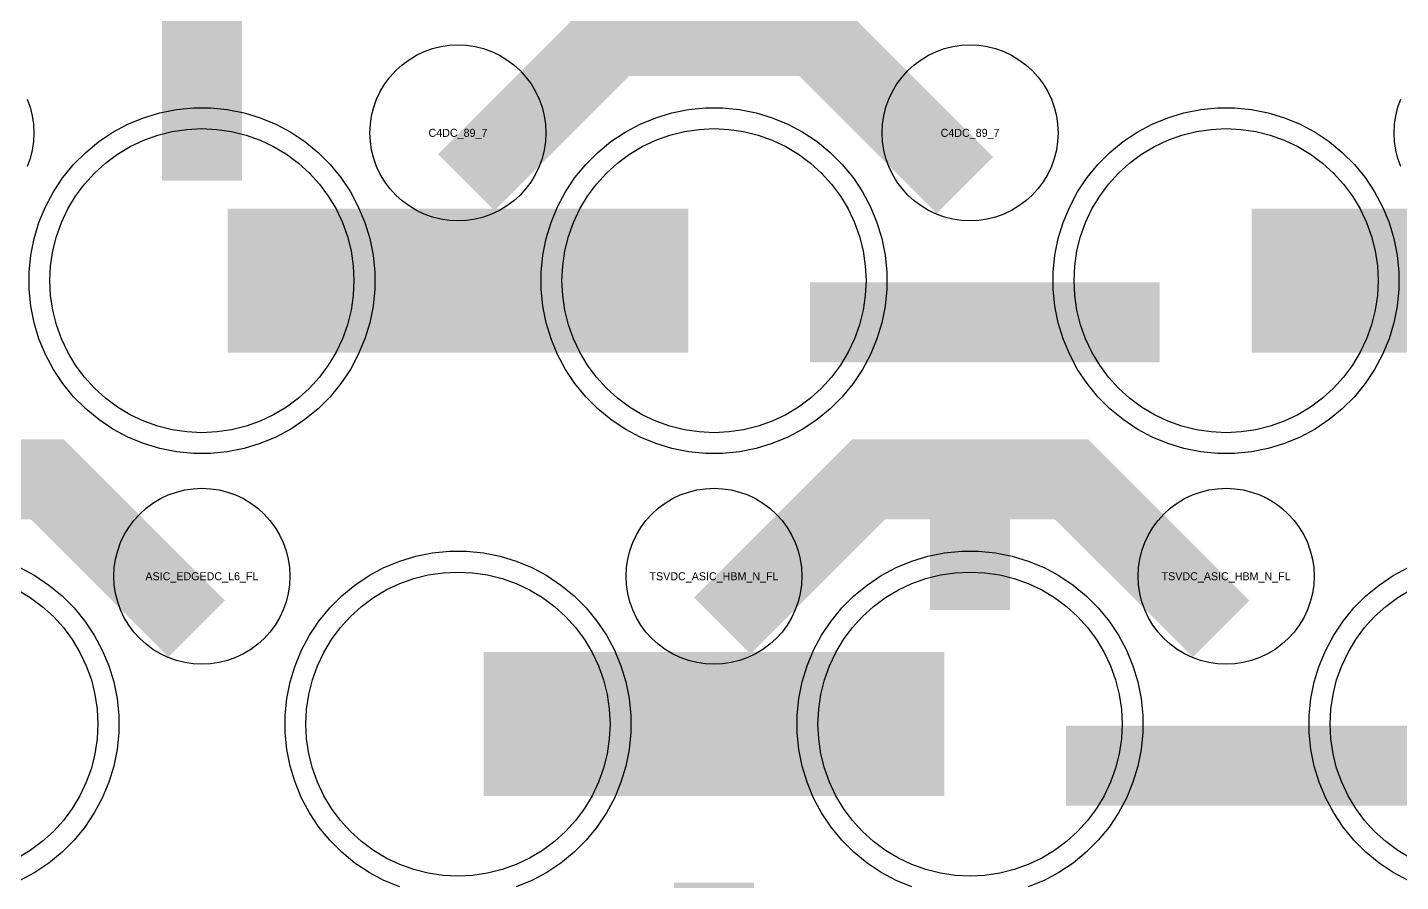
# Model space of a CAD drawing. Extents: x -11880 to 11880, y -14992 to 14992.
# Drawn here: x -9894.5 to -9465.5, y -2695.1 to -2428.2 of the extents above; entities that cross this region are included whole.
import ezdxf
from ezdxf.enums import TextEntityAlignment as Align

# ---------------------------------------------------------------- set-up
doc = ezdxf.new("R2010")
doc.units = 0
doc.header["$MEASUREMENT"] = 0
for name, color, linetype in [('GDS_775_DT_237', 138, 'CONTINUOUS'), ('RDL1_FS', 34, 'CONTINUOUS'), ('RDL_BS', 160, 'CONTINUOUS')]:
    doc.layers.add(name, color=color, linetype=linetype)

msp = doc.modelspace()

# ---------------------------------------------------------------- linework, layer by layer
at = {"layer": 'RDL1_FS'}
for points in [[(-9840, -2554.869), (-9844.657, -2554.64), (-9849.268, -2553.956), (-9853.791, -2552.824), (-9858.181, -2551.252), (-9862.395, -2549.26), (-9866.395, -2546.862), (-9870.14, -2544.084), (-9873.594, -2540.954), (-9876.724, -2537.5), (-9879.502, -2533.755), (-9881.9, -2529.755), (-9883.892, -2525.541), (-9885.464, -2521.151), (-9886.596, -2516.628), (-9887.28, -2512.017), (-9887.509, -2507.36), (-9887.28, -2502.703), (-9886.596, -2498.092), (-9885.464, -2493.569), (-9883.892, -2489.179), (-9881.9, -2484.965), (-9879.502, -2480.965), (-9876.724, -2477.22), (-9873.594, -2473.766), (-9870.14, -2470.636), (-9866.395, -2467.858), (-9862.395, -2465.46), (-9858.181, -2463.468), (-9853.791, -2461.896), (-9849.268, -2460.764), (-9844.657, -2460.08), (-9840, -2459.851), (-9835.343, -2460.08), (-9830.732, -2460.764), (-9826.209, -2461.896), (-9821.819, -2463.468), (-9817.605, -2465.46), (-9813.605, -2467.858), (-9809.86, -2470.636), (-9806.406, -2473.766), (-9803.276, -2477.22), (-9800.498, -2480.965), (-9798.1, -2484.965), (-9796.108, -2489.179), (-9794.536, -2493.569), (-9793.404, -2498.092), (-9792.72, -2502.703), (-9792.491, -2507.36), (-9792.72, -2512.017), (-9793.404, -2516.628), (-9794.536, -2521.151), (-9796.108, -2525.541), (-9798.1, -2529.755), (-9800.498, -2533.755), (-9803.276, -2537.5), (-9806.406, -2540.954), (-9809.86, -2544.084), (-9813.605, -2546.862), (-9817.605, -2549.26), (-9821.819, -2551.252), (-9826.209, -2552.824), (-9830.732, -2553.956), (-9835.343, -2554.64)], [(-9680, -2554.869), (-9684.657, -2554.64), (-9689.268, -2553.956), (-9693.791, -2552.824), (-9698.181, -2551.252), (-9702.395, -2549.26), (-9706.395, -2546.862), (-9710.14, -2544.084), (-9713.594, -2540.954), (-9716.724, -2537.5), (-9719.502, -2533.755), (-9721.9, -2529.755), (-9723.892, -2525.541), (-9725.464, -2521.151), (-9726.596, -2516.628), (-9727.28, -2512.017), (-9727.509, -2507.36), (-9727.28, -2502.703), (-9726.596, -2498.092), (-9725.464, -2493.569), (-9723.892, -2489.179), (-9721.9, -2484.965), (-9719.502, -2480.965), (-9716.724, -2477.22), (-9713.594, -2473.766), (-9710.14, -2470.636), (-9706.395, -2467.858), (-9702.395, -2465.46), (-9698.181, -2463.468), (-9693.791, -2461.896), (-9689.268, -2460.764), (-9684.657, -2460.08), (-9680, -2459.851), (-9675.343, -2460.08), (-9670.732, -2460.764), (-9666.209, -2461.896), (-9661.819, -2463.468), (-9657.605, -2465.46), (-9653.605, -2467.858), (-9649.86, -2470.636), (-9646.406, -2473.766), (-9643.276, -2477.22), (-9640.498, -2480.965), (-9638.1, -2484.965), (-9636.108, -2489.179), (-9634.536, -2493.569), (-9633.404, -2498.092), (-9632.72, -2502.703), (-9632.491, -2507.36), (-9632.72, -2512.017), (-9633.404, -2516.628), (-9634.536, -2521.151), (-9636.108, -2525.541), (-9638.1, -2529.755), (-9640.498, -2533.755), (-9643.276, -2537.5), (-9646.406, -2540.954), (-9649.86, -2544.084), (-9653.605, -2546.862), (-9657.605, -2549.26), (-9661.819, -2551.252), (-9666.209, -2552.824), (-9670.732, -2553.956), (-9675.343, -2554.64)], [(-9520, -2554.869), (-9524.657, -2554.64), (-9529.268, -2553.956), (-9533.791, -2552.824), (-9538.181, -2551.252), (-9542.395, -2549.26), (-9546.395, -2546.862), (-9550.14, -2544.084), (-9553.594, -2540.954), (-9556.724, -2537.5), (-9559.502, -2533.755), (-9561.9, -2529.755), (-9563.892, -2525.541), (-9565.464, -2521.151), (-9566.596, -2516.628), (-9567.28, -2512.017), (-9567.509, -2507.36), (-9567.28, -2502.703), (-9566.596, -2498.092), (-9565.464, -2493.569), (-9563.892, -2489.179), (-9561.9, -2484.965), (-9559.502, -2480.965), (-9556.724, -2477.22), (-9553.594, -2473.766), (-9550.14, -2470.636), (-9546.395, -2467.858), (-9542.395, -2465.46), (-9538.181, -2463.468), (-9533.791, -2461.896), (-9529.268, -2460.764), (-9524.657, -2460.08), (-9520, -2459.851), (-9515.343, -2460.08), (-9510.732, -2460.764), (-9506.209, -2461.896), (-9501.819, -2463.468), (-9497.605, -2465.46), (-9493.605, -2467.858), (-9489.86, -2470.636), (-9486.406, -2473.766), (-9483.276, -2477.22), (-9480.498, -2480.965), (-9478.1, -2484.965), (-9476.108, -2489.179), (-9474.536, -2493.569), (-9473.404, -2498.092), (-9472.72, -2502.703), (-9472.491, -2507.36), (-9472.72, -2512.017), (-9473.404, -2516.628), (-9474.536, -2521.151), (-9476.108, -2525.541), (-9478.1, -2529.755), (-9480.498, -2533.755), (-9483.276, -2537.5), (-9486.406, -2540.954), (-9489.86, -2544.084), (-9493.605, -2546.862), (-9497.605, -2549.26), (-9501.819, -2551.252), (-9506.209, -2552.824), (-9510.732, -2553.956), (-9515.343, -2554.64)], [(-9760, -2693.434), (-9764.657, -2693.205), (-9769.268, -2692.521), (-9773.791, -2691.389), (-9778.181, -2689.817), (-9782.395, -2687.825), (-9786.395, -2685.427), (-9790.14, -2682.649), (-9793.594, -2679.519), (-9796.724, -2676.065), (-9799.502, -2672.32), (-9801.9, -2668.32), (-9803.892, -2664.106), (-9805.464, -2659.716), (-9806.596, -2655.193), (-9807.28, -2650.582), (-9807.509, -2645.925), (-9807.28, -2641.268), (-9806.596, -2636.657), (-9805.464, -2632.134), (-9803.892, -2627.744), (-9801.9, -2623.53), (-9799.502, -2619.53), (-9796.724, -2615.785), (-9793.594, -2612.331), (-9790.14, -2609.201), (-9786.395, -2606.423), (-9782.395, -2604.025), (-9778.181, -2602.033), (-9773.791, -2600.461), (-9769.268, -2599.329), (-9764.657, -2598.645), (-9760, -2598.416), (-9755.343, -2598.645), (-9750.732, -2599.329), (-9746.209, -2600.461), (-9741.819, -2602.033), (-9737.605, -2604.025), (-9733.605, -2606.423), (-9729.86, -2609.201), (-9726.406, -2612.331), (-9723.276, -2615.785), (-9720.498, -2619.53), (-9718.1, -2623.53), (-9716.108, -2627.744), (-9714.536, -2632.134), (-9713.404, -2636.657), (-9712.72, -2641.268), (-9712.491, -2645.925), (-9712.72, -2650.582), (-9713.404, -2655.193), (-9714.536, -2659.716), (-9716.108, -2664.106), (-9718.1, -2668.32), (-9720.498, -2672.32), (-9723.276, -2676.065), (-9726.406, -2679.519), (-9729.86, -2682.649), (-9733.605, -2685.427), (-9737.605, -2687.825), (-9741.819, -2689.817), (-9746.209, -2691.389), (-9750.732, -2692.521), (-9755.343, -2693.205)], [(-9600, -2693.434), (-9604.657, -2693.205), (-9609.268, -2692.521), (-9613.791, -2691.389), (-9618.181, -2689.817), (-9622.395, -2687.825), (-9626.395, -2685.427), (-9630.14, -2682.649), (-9633.594, -2679.519), (-9636.724, -2676.065), (-9639.502, -2672.32), (-9641.9, -2668.32), (-9643.892, -2664.106), (-9645.464, -2659.716), (-9646.596, -2655.193), (-9647.28, -2650.582), (-9647.509, -2645.925), (-9647.28, -2641.268), (-9646.596, -2636.657), (-9645.464, -2632.134), (-9643.892, -2627.744), (-9641.9, -2623.53), (-9639.502, -2619.53), (-9636.724, -2615.785), (-9633.594, -2612.331), (-9630.14, -2609.201), (-9626.395, -2606.423), (-9622.395, -2604.025), (-9618.181, -2602.033), (-9613.791, -2600.461), (-9609.268, -2599.329), (-9604.657, -2598.645), (-9600, -2598.416), (-9595.343, -2598.645), (-9590.732, -2599.329), (-9586.209, -2600.461), (-9581.819, -2602.033), (-9577.605, -2604.025), (-9573.605, -2606.423), (-9569.86, -2609.201), (-9566.406, -2612.331), (-9563.276, -2615.785), (-9560.498, -2619.53), (-9558.1, -2623.53), (-9556.108, -2627.744), (-9554.536, -2632.134), (-9553.404, -2636.657), (-9552.72, -2641.268), (-9552.491, -2645.925), (-9552.72, -2650.582), (-9553.404, -2655.193), (-9554.536, -2659.716), (-9556.108, -2664.106), (-9558.1, -2668.32), (-9560.498, -2672.32), (-9563.276, -2676.065), (-9566.406, -2679.519), (-9569.86, -2682.649), (-9573.605, -2685.427), (-9577.605, -2687.825), (-9581.819, -2689.817), (-9586.209, -2691.389), (-9590.732, -2692.521), (-9595.343, -2693.205)]]:
    msp.add_lwpolyline(points, close=True, dxfattribs=at)
for points in [[(-9831.998, -2507.36, 45, 45, 0), (-9759.998, -2507.36, 45, 45, 0)], [(-9759.998, -2507.36, 45, 45, 0), (-9687.998, -2507.36, 45, 45, 0)], [(-9511.998, -2507.36, 45, 45, 0), (-9439.998, -2507.36, 45, 45, 0)], [(-9751.998, -2645.925, 45, 45, 0), (-9679.998, -2645.925, 45, 45, 0)], [(-9679.998, -2645.925, 45, 45, 0), (-9607.998, -2645.925, 45, 45, 0)]]:
    msp.add_lwpolyline(points, format="xyseb", dxfattribs=at)
for points in [[(-9897.605, -2604.025), (-9893.605, -2606.423), (-9889.86, -2609.201), (-9886.406, -2612.331), (-9883.276, -2615.785), (-9880.498, -2619.53), (-9878.1, -2623.53), (-9876.108, -2627.744), (-9874.536, -2632.134), (-9873.404, -2636.657), (-9872.72, -2641.268), (-9872.491, -2645.925), (-9872.72, -2650.582), (-9873.404, -2655.193), (-9874.536, -2659.716), (-9876.108, -2664.106), (-9878.1, -2668.32), (-9880.498, -2672.32), (-9883.276, -2676.065), (-9886.406, -2679.519), (-9889.86, -2682.649), (-9893.605, -2685.427), (-9897.605, -2687.825)], [(-9462.395, -2687.825), (-9466.395, -2685.427), (-9470.14, -2682.649), (-9473.594, -2679.519), (-9476.724, -2676.065), (-9479.502, -2672.32), (-9481.9, -2668.32), (-9483.892, -2664.106), (-9485.464, -2659.716), (-9486.596, -2655.193), (-9487.28, -2650.582), (-9487.509, -2645.925), (-9487.28, -2641.268), (-9486.596, -2636.657), (-9485.464, -2632.134), (-9483.892, -2627.744), (-9481.9, -2623.53), (-9479.502, -2619.53), (-9476.724, -2615.785), (-9473.594, -2612.331), (-9470.14, -2609.201), (-9466.395, -2606.423), (-9462.395, -2604.025)]]:
    msp.add_lwpolyline(points, dxfattribs=at)
at = {"layer": 'RDL_BS'}
for points in [[(-9840, -2476.09, 25, 25, 0), (-9840, -2369.313, 25, 25, 0)], [(-9757.438, -2476.674, 25, 25, 0), (-9711.623, -2430.859, 25, 25, 0), (-9678.07, -2430.859, 25, 25, 0)], [(-9601.599, -2477.573, 25, 25, 0), (-9648.313, -2430.859, 25, 25, 0), (-9678.071, -2430.859, 25, 25, 0)], [(-9649.984, -2520.373, 25, 25, 0), (-9540.719, -2520.373, 25, 25, 0)], [(-9600, -2583.385, 25, 25, 0), (-9600, -2556.924, 25, 25, 0)], [(-9600, -2565.106, 25, 25, 0), (-9600, -2610.314, 25, 25, 0)], [(-9841.599, -2616.138, 25, 25, 0), (-9888.313, -2569.424, 25, 25, 0), (-9918.071, -2569.424, 25, 25, 0)], [(-9677.438, -2615.239, 25, 25, 0), (-9631.623, -2569.424, 25, 25, 0), (-9598.07, -2569.424, 25, 25, 0)], [(-9521.599, -2616.138, 25, 25, 0), (-9568.313, -2569.424, 25, 25, 0), (-9598.071, -2569.424, 25, 25, 0)], [(-9569.984, -2658.938, 25, 25, 0), (-9460.719, -2658.938, 25, 25, 0)], [(-9680, -2721.95, 25, 25, 0), (-9680, -2695.489, 25, 25, 0)]]:
    msp.add_lwpolyline(points, format="xyseb", dxfattribs=at)
for points in [[(-9760, -2488.666), (-9762.693, -2488.534), (-9765.365, -2488.138), (-9767.984, -2487.481), (-9770.519, -2486.574), (-9772.956, -2485.422), (-9775.28, -2484.029), (-9777.443, -2482.426), (-9779.442, -2480.614), (-9781.254, -2478.615), (-9782.857, -2476.452), (-9784.25, -2474.128), (-9785.402, -2471.691), (-9786.309, -2469.156), (-9786.966, -2466.537), (-9787.362, -2463.865), (-9787.494, -2461.172), (-9787.362, -2458.479), (-9786.966, -2455.807), (-9786.309, -2453.188), (-9785.402, -2450.653), (-9784.25, -2448.216), (-9782.857, -2445.892), (-9781.254, -2443.729), (-9779.442, -2441.73), (-9777.443, -2439.918), (-9775.28, -2438.315), (-9772.956, -2436.922), (-9770.519, -2435.77), (-9767.984, -2434.863), (-9765.365, -2434.206), (-9762.693, -2433.81), (-9760, -2433.678), (-9757.307, -2433.81), (-9754.635, -2434.206), (-9752.016, -2434.863), (-9749.481, -2435.77), (-9747.044, -2436.922), (-9744.72, -2438.315), (-9742.557, -2439.918), (-9740.558, -2441.73), (-9738.746, -2443.729), (-9737.143, -2445.892), (-9735.75, -2448.216), (-9734.598, -2450.653), (-9733.691, -2453.188), (-9733.034, -2455.807), (-9732.638, -2458.479), (-9732.506, -2461.172), (-9732.638, -2463.865), (-9733.034, -2466.537), (-9733.691, -2469.156), (-9734.598, -2471.691), (-9735.75, -2474.128), (-9737.143, -2476.452), (-9738.746, -2478.615), (-9740.558, -2480.614), (-9742.557, -2482.426), (-9744.72, -2484.029), (-9747.044, -2485.422), (-9749.481, -2486.574), (-9752.016, -2487.481), (-9754.635, -2488.138), (-9757.307, -2488.534)], [(-9600, -2488.666), (-9602.693, -2488.534), (-9605.365, -2488.138), (-9607.984, -2487.481), (-9610.519, -2486.574), (-9612.956, -2485.422), (-9615.28, -2484.029), (-9617.443, -2482.426), (-9619.442, -2480.614), (-9621.254, -2478.615), (-9622.857, -2476.452), (-9624.25, -2474.128), (-9625.402, -2471.691), (-9626.309, -2469.156), (-9626.966, -2466.537), (-9627.362, -2463.865), (-9627.494, -2461.172), (-9627.362, -2458.479), (-9626.966, -2455.807), (-9626.309, -2453.188), (-9625.402, -2450.653), (-9624.25, -2448.216), (-9622.857, -2445.892), (-9621.254, -2443.729), (-9619.442, -2441.73), (-9617.443, -2439.918), (-9615.28, -2438.315), (-9612.956, -2436.922), (-9610.519, -2435.77), (-9607.984, -2434.863), (-9605.365, -2434.206), (-9602.693, -2433.81), (-9600, -2433.678), (-9597.307, -2433.81), (-9594.635, -2434.206), (-9592.016, -2434.863), (-9589.481, -2435.77), (-9587.044, -2436.922), (-9584.72, -2438.315), (-9582.557, -2439.918), (-9580.558, -2441.73), (-9578.746, -2443.729), (-9577.143, -2445.892), (-9575.75, -2448.216), (-9574.598, -2450.653), (-9573.691, -2453.188), (-9573.034, -2455.807), (-9572.638, -2458.479), (-9572.506, -2461.172), (-9572.638, -2463.865), (-9573.034, -2466.537), (-9573.691, -2469.156), (-9574.598, -2471.691), (-9575.75, -2474.128), (-9577.143, -2476.452), (-9578.746, -2478.615), (-9580.558, -2480.614), (-9582.557, -2482.426), (-9584.72, -2484.029), (-9587.044, -2485.422), (-9589.481, -2486.574), (-9592.016, -2487.481), (-9594.635, -2488.138), (-9597.307, -2488.534)], [(-9842.644, -2561.36), (-9847.938, -2560.843), (-9853.165, -2559.797), (-9858.205, -2558.266), (-9863.115, -2556.235), (-9867.777, -2553.743), (-9872.191, -2550.796), (-9876.292, -2547.434), (-9880.074, -2543.652), (-9883.436, -2539.551), (-9886.383, -2535.137), (-9888.875, -2530.475), (-9890.906, -2525.565), (-9892.437, -2520.525), (-9893.483, -2515.298), (-9894, -2510.004), (-9894, -2504.716), (-9893.483, -2499.422), (-9892.437, -2494.195), (-9890.906, -2489.155), (-9888.875, -2484.245), (-9886.383, -2479.583), (-9883.436, -2475.169), (-9880.074, -2471.068), (-9876.292, -2467.286), (-9872.191, -2463.924), (-9867.777, -2460.977), (-9863.115, -2458.485), (-9858.205, -2456.454), (-9853.165, -2454.923), (-9847.938, -2453.877), (-9842.644, -2453.36), (-9837.356, -2453.36), (-9832.062, -2453.877), (-9826.835, -2454.923), (-9821.795, -2456.454), (-9816.885, -2458.485), (-9812.223, -2460.977), (-9807.809, -2463.924), (-9803.708, -2467.286), (-9799.926, -2471.068), (-9796.564, -2475.169), (-9793.617, -2479.583), (-9791.125, -2484.245), (-9789.094, -2489.155), (-9787.563, -2494.195), (-9786.517, -2499.422), (-9786, -2504.716), (-9786, -2510.004), (-9786.517, -2515.298), (-9787.563, -2520.525), (-9789.094, -2525.565), (-9791.125, -2530.475), (-9793.617, -2535.137), (-9796.564, -2539.551), (-9799.926, -2543.652), (-9803.708, -2547.434), (-9807.809, -2550.796), (-9812.223, -2553.743), (-9816.885, -2556.235), (-9821.795, -2558.266), (-9826.835, -2559.797), (-9832.062, -2560.843), (-9837.356, -2561.36)], [(-9682.644, -2561.36), (-9687.938, -2560.843), (-9693.165, -2559.797), (-9698.205, -2558.266), (-9703.115, -2556.235), (-9707.777, -2553.743), (-9712.191, -2550.796), (-9716.292, -2547.434), (-9720.074, -2543.652), (-9723.436, -2539.551), (-9726.383, -2535.137), (-9728.875, -2530.475), (-9730.906, -2525.565), (-9732.437, -2520.525), (-9733.483, -2515.298), (-9734, -2510.004), (-9734, -2504.716), (-9733.483, -2499.422), (-9732.437, -2494.195), (-9730.906, -2489.155), (-9728.875, -2484.245), (-9726.383, -2479.583), (-9723.436, -2475.169), (-9720.074, -2471.068), (-9716.292, -2467.286), (-9712.191, -2463.924), (-9707.777, -2460.977), (-9703.115, -2458.485), (-9698.205, -2456.454), (-9693.165, -2454.923), (-9687.938, -2453.877), (-9682.644, -2453.36), (-9677.356, -2453.36), (-9672.062, -2453.877), (-9666.835, -2454.923), (-9661.795, -2456.454), (-9656.885, -2458.485), (-9652.223, -2460.977), (-9647.809, -2463.924), (-9643.708, -2467.286), (-9639.926, -2471.068), (-9636.564, -2475.169), (-9633.617, -2479.583), (-9631.125, -2484.245), (-9629.094, -2489.155), (-9627.563, -2494.195), (-9626.517, -2499.422), (-9626, -2504.716), (-9626, -2510.004), (-9626.517, -2515.298), (-9627.563, -2520.525), (-9629.094, -2525.565), (-9631.125, -2530.475), (-9633.617, -2535.137), (-9636.564, -2539.551), (-9639.926, -2543.652), (-9643.708, -2547.434), (-9647.809, -2550.796), (-9652.223, -2553.743), (-9656.885, -2556.235), (-9661.795, -2558.266), (-9666.835, -2559.797), (-9672.062, -2560.843), (-9677.356, -2561.36)], [(-9522.644, -2561.36), (-9527.938, -2560.843), (-9533.165, -2559.797), (-9538.205, -2558.266), (-9543.115, -2556.235), (-9547.777, -2553.743), (-9552.191, -2550.796), (-9556.292, -2547.434), (-9560.074, -2543.652), (-9563.436, -2539.551), (-9566.383, -2535.137), (-9568.875, -2530.475), (-9570.906, -2525.565), (-9572.437, -2520.525), (-9573.483, -2515.298), (-9574, -2510.004), (-9574, -2504.716), (-9573.483, -2499.422), (-9572.437, -2494.195), (-9570.906, -2489.155), (-9568.875, -2484.245), (-9566.383, -2479.583), (-9563.436, -2475.169), (-9560.074, -2471.068), (-9556.292, -2467.286), (-9552.191, -2463.924), (-9547.777, -2460.977), (-9543.115, -2458.485), (-9538.205, -2456.454), (-9533.165, -2454.923), (-9527.938, -2453.877), (-9522.644, -2453.36), (-9517.356, -2453.36), (-9512.062, -2453.877), (-9506.835, -2454.923), (-9501.795, -2456.454), (-9496.885, -2458.485), (-9492.223, -2460.977), (-9487.809, -2463.924), (-9483.708, -2467.286), (-9479.926, -2471.068), (-9476.564, -2475.169), (-9473.617, -2479.583), (-9471.125, -2484.245), (-9469.094, -2489.155), (-9467.563, -2494.195), (-9466.517, -2499.422), (-9466, -2504.716), (-9466, -2510.004), (-9466.517, -2515.298), (-9467.563, -2520.525), (-9469.094, -2525.565), (-9471.125, -2530.475), (-9473.617, -2535.137), (-9476.564, -2539.551), (-9479.926, -2543.652), (-9483.708, -2547.434), (-9487.809, -2550.796), (-9492.223, -2553.743), (-9496.885, -2556.235), (-9501.795, -2558.266), (-9506.835, -2559.797), (-9512.062, -2560.843), (-9517.356, -2561.36)], [(-9840, -2627.231), (-9842.693, -2627.099), (-9845.365, -2626.703), (-9847.984, -2626.046), (-9850.519, -2625.139), (-9852.956, -2623.987), (-9855.28, -2622.594), (-9857.443, -2620.991), (-9859.442, -2619.179), (-9861.254, -2617.18), (-9862.857, -2615.017), (-9864.25, -2612.693), (-9865.402, -2610.256), (-9866.309, -2607.721), (-9866.966, -2605.102), (-9867.362, -2602.43), (-9867.494, -2599.737), (-9867.362, -2597.044), (-9866.966, -2594.372), (-9866.309, -2591.753), (-9865.402, -2589.218), (-9864.25, -2586.781), (-9862.857, -2584.457), (-9861.254, -2582.294), (-9859.442, -2580.295), (-9857.443, -2578.483), (-9855.28, -2576.88), (-9852.956, -2575.487), (-9850.519, -2574.335), (-9847.984, -2573.428), (-9845.365, -2572.771), (-9842.693, -2572.375), (-9840, -2572.243), (-9837.307, -2572.375), (-9834.635, -2572.771), (-9832.016, -2573.428), (-9829.481, -2574.335), (-9827.044, -2575.487), (-9824.72, -2576.88), (-9822.557, -2578.483), (-9820.558, -2580.295), (-9818.746, -2582.294), (-9817.143, -2584.457), (-9815.75, -2586.781), (-9814.598, -2589.218), (-9813.691, -2591.753), (-9813.034, -2594.372), (-9812.638, -2597.044), (-9812.506, -2599.737), (-9812.638, -2602.43), (-9813.034, -2605.102), (-9813.691, -2607.721), (-9814.598, -2610.256), (-9815.75, -2612.693), (-9817.143, -2615.017), (-9818.746, -2617.18), (-9820.558, -2619.179), (-9822.557, -2620.991), (-9824.72, -2622.594), (-9827.044, -2623.987), (-9829.481, -2625.139), (-9832.016, -2626.046), (-9834.635, -2626.703), (-9837.307, -2627.099)], [(-9680, -2627.231), (-9682.693, -2627.099), (-9685.365, -2626.703), (-9687.984, -2626.046), (-9690.519, -2625.139), (-9692.956, -2623.987), (-9695.28, -2622.594), (-9697.443, -2620.991), (-9699.442, -2619.179), (-9701.254, -2617.18), (-9702.857, -2615.017), (-9704.25, -2612.693), (-9705.402, -2610.256), (-9706.309, -2607.721), (-9706.966, -2605.102), (-9707.362, -2602.43), (-9707.494, -2599.737), (-9707.362, -2597.044), (-9706.966, -2594.372), (-9706.309, -2591.753), (-9705.402, -2589.218), (-9704.25, -2586.781), (-9702.857, -2584.457), (-9701.254, -2582.294), (-9699.442, -2580.295), (-9697.443, -2578.483), (-9695.28, -2576.88), (-9692.956, -2575.487), (-9690.519, -2574.335), (-9687.984, -2573.428), (-9685.365, -2572.771), (-9682.693, -2572.375), (-9680, -2572.243), (-9677.307, -2572.375), (-9674.635, -2572.771), (-9672.016, -2573.428), (-9669.481, -2574.335), (-9667.044, -2575.487), (-9664.72, -2576.88), (-9662.557, -2578.483), (-9660.558, -2580.295), (-9658.746, -2582.294), (-9657.143, -2584.457), (-9655.75, -2586.781), (-9654.598, -2589.218), (-9653.691, -2591.753), (-9653.034, -2594.372), (-9652.638, -2597.044), (-9652.506, -2599.737), (-9652.638, -2602.43), (-9653.034, -2605.102), (-9653.691, -2607.721), (-9654.598, -2610.256), (-9655.75, -2612.693), (-9657.143, -2615.017), (-9658.746, -2617.18), (-9660.558, -2619.179), (-9662.557, -2620.991), (-9664.72, -2622.594), (-9667.044, -2623.987), (-9669.481, -2625.139), (-9672.016, -2626.046), (-9674.635, -2626.703), (-9677.307, -2627.099)], [(-9520, -2627.231), (-9522.693, -2627.099), (-9525.365, -2626.703), (-9527.984, -2626.046), (-9530.519, -2625.139), (-9532.956, -2623.987), (-9535.28, -2622.594), (-9537.443, -2620.991), (-9539.442, -2619.179), (-9541.254, -2617.18), (-9542.857, -2615.017), (-9544.25, -2612.693), (-9545.402, -2610.256), (-9546.309, -2607.721), (-9546.966, -2605.102), (-9547.362, -2602.43), (-9547.494, -2599.737), (-9547.362, -2597.044), (-9546.966, -2594.372), (-9546.309, -2591.753), (-9545.402, -2589.218), (-9544.25, -2586.781), (-9542.857, -2584.457), (-9541.254, -2582.294), (-9539.442, -2580.295), (-9537.443, -2578.483), (-9535.28, -2576.88), (-9532.956, -2575.487), (-9530.519, -2574.335), (-9527.984, -2573.428), (-9525.365, -2572.771), (-9522.693, -2572.375), (-9520, -2572.243), (-9517.307, -2572.375), (-9514.635, -2572.771), (-9512.016, -2573.428), (-9509.481, -2574.335), (-9507.044, -2575.487), (-9504.72, -2576.88), (-9502.557, -2578.483), (-9500.558, -2580.295), (-9498.746, -2582.294), (-9497.143, -2584.457), (-9495.75, -2586.781), (-9494.598, -2589.218), (-9493.691, -2591.753), (-9493.034, -2594.372), (-9492.638, -2597.044), (-9492.506, -2599.737), (-9492.638, -2602.43), (-9493.034, -2605.102), (-9493.691, -2607.721), (-9494.598, -2610.256), (-9495.75, -2612.693), (-9497.143, -2615.017), (-9498.746, -2617.18), (-9500.558, -2619.179), (-9502.557, -2620.991), (-9504.72, -2622.594), (-9507.044, -2623.987), (-9509.481, -2625.139), (-9512.016, -2626.046), (-9514.635, -2626.703), (-9517.307, -2627.099)]]:
    msp.add_lwpolyline(points, close=True, dxfattribs=at)
for points in [[(-9894.598, -2450.653), (-9893.691, -2453.188), (-9893.034, -2455.807), (-9892.638, -2458.479), (-9892.506, -2461.172), (-9892.638, -2463.865), (-9893.034, -2466.537), (-9893.691, -2469.156), (-9894.598, -2471.691)], [(-9465.402, -2471.691), (-9466.309, -2469.156), (-9466.966, -2466.537), (-9467.362, -2463.865), (-9467.494, -2461.172), (-9467.362, -2458.479), (-9466.966, -2455.807), (-9466.309, -2453.188), (-9465.402, -2450.653)], [(-9778.205, -2696.831), (-9783.115, -2694.8), (-9787.777, -2692.308), (-9792.191, -2689.361), (-9796.292, -2685.999), (-9800.074, -2682.217), (-9803.436, -2678.116), (-9806.383, -2673.702), (-9808.875, -2669.04), (-9810.906, -2664.13), (-9812.437, -2659.09), (-9813.483, -2653.863), (-9814, -2648.569), (-9814, -2643.281), (-9813.483, -2637.987), (-9812.437, -2632.76), (-9810.906, -2627.72), (-9808.875, -2622.81), (-9806.383, -2618.148), (-9803.436, -2613.734), (-9800.074, -2609.633), (-9796.292, -2605.851), (-9792.191, -2602.489), (-9787.777, -2599.542), (-9783.115, -2597.05), (-9778.205, -2595.019), (-9773.165, -2593.488), (-9767.938, -2592.442), (-9762.644, -2591.925), (-9757.356, -2591.925), (-9752.062, -2592.442), (-9746.835, -2593.488), (-9741.795, -2595.019), (-9736.885, -2597.05), (-9732.223, -2599.542), (-9727.809, -2602.489), (-9723.708, -2605.851), (-9719.926, -2609.633), (-9716.564, -2613.734), (-9713.617, -2618.148), (-9711.125, -2622.81), (-9709.094, -2627.72), (-9707.563, -2632.76), (-9706.517, -2637.987), (-9706, -2643.281), (-9706, -2648.569), (-9706.517, -2653.863), (-9707.563, -2659.09), (-9709.094, -2664.13), (-9711.125, -2669.04), (-9713.617, -2673.702), (-9716.564, -2678.116), (-9719.926, -2682.217), (-9723.708, -2685.999), (-9727.809, -2689.361), (-9732.223, -2692.308), (-9736.885, -2694.8), (-9741.795, -2696.831)], [(-9618.205, -2696.831), (-9623.115, -2694.8), (-9627.777, -2692.308), (-9632.191, -2689.361), (-9636.292, -2685.999), (-9640.074, -2682.217), (-9643.436, -2678.116), (-9646.383, -2673.702), (-9648.875, -2669.04), (-9650.906, -2664.13), (-9652.437, -2659.09), (-9653.483, -2653.863), (-9654, -2648.569), (-9654, -2643.281), (-9653.483, -2637.987), (-9652.437, -2632.76), (-9650.906, -2627.72), (-9648.875, -2622.81), (-9646.383, -2618.148), (-9643.436, -2613.734), (-9640.074, -2609.633), (-9636.292, -2605.851), (-9632.191, -2602.489), (-9627.777, -2599.542), (-9623.115, -2597.05), (-9618.205, -2595.019), (-9613.165, -2593.488), (-9607.938, -2592.442), (-9602.644, -2591.925), (-9597.356, -2591.925), (-9592.062, -2592.442), (-9586.835, -2593.488), (-9581.795, -2595.019), (-9576.885, -2597.05), (-9572.223, -2599.542), (-9567.809, -2602.489), (-9563.708, -2605.851), (-9559.926, -2609.633), (-9556.564, -2613.734), (-9553.617, -2618.148), (-9551.125, -2622.81), (-9549.094, -2627.72), (-9547.563, -2632.76), (-9546.517, -2637.987), (-9546, -2643.281), (-9546, -2648.569), (-9546.517, -2653.863), (-9547.563, -2659.09), (-9549.094, -2664.13), (-9551.125, -2669.04), (-9553.617, -2673.702), (-9556.564, -2678.116), (-9559.926, -2682.217), (-9563.708, -2685.999), (-9567.809, -2689.361), (-9572.223, -2692.308), (-9576.885, -2694.8), (-9581.795, -2696.831)], [(-9896.885, -2597.05), (-9892.223, -2599.542), (-9887.809, -2602.489), (-9883.708, -2605.851), (-9879.926, -2609.633), (-9876.564, -2613.734), (-9873.617, -2618.148), (-9871.125, -2622.81), (-9869.094, -2627.72), (-9867.563, -2632.76), (-9866.517, -2637.987), (-9866, -2643.281), (-9866, -2648.569), (-9866.517, -2653.863), (-9867.563, -2659.09), (-9869.094, -2664.13), (-9871.125, -2669.04), (-9873.617, -2673.702), (-9876.564, -2678.116), (-9879.926, -2682.217), (-9883.708, -2685.999), (-9887.809, -2689.361), (-9892.223, -2692.308), (-9896.885, -2694.8)], [(-9463.115, -2694.8), (-9467.777, -2692.308), (-9472.191, -2689.361), (-9476.292, -2685.999), (-9480.074, -2682.217), (-9483.436, -2678.116), (-9486.383, -2673.702), (-9488.875, -2669.04), (-9490.906, -2664.13), (-9492.437, -2659.09), (-9493.483, -2653.863), (-9494, -2648.569), (-9494, -2643.281), (-9493.483, -2637.987), (-9492.437, -2632.76), (-9490.906, -2627.72), (-9488.875, -2622.81), (-9486.383, -2618.148), (-9483.436, -2613.734), (-9480.074, -2609.633), (-9476.292, -2605.851), (-9472.191, -2602.489), (-9467.777, -2599.542), (-9463.115, -2597.05)]]:
    msp.add_lwpolyline(points, dxfattribs=at)
at = {"layer": 'RDL_BS', "color": 11, "true_color": 0xf27172}
msp.add_lwpolyline([(-9680, -2703.671, 25, 25, 0), (-9680, -2748.879, 25, 25, 0)], format="xyseb", dxfattribs=at)

# ---------------------------------------------------------------- texts
at = {"layer": 'GDS_775_DT_237'}
for s, p in [('C4DC_89_7', (-9760, -2461.172)), ('C4DC_89_7', (-9760, -2461.172)), ('C4DC_89_7', (-9600, -2461.172)), ('C4DC_89_7', (-9600, -2461.172)), ('ASIC_EDGEDC_L6_FL', (-9840, -2599.737)), ('ASIC_EDGEDC_L6_FL', (-9840, -2599.737)), ('TSVDC_ASIC_HBM_N_FL', (-9680, -2599.737)), ('TSVDC_ASIC_HBM_N_FL', (-9680, -2599.737)), ('TSVDC_ASIC_HBM_N_FL', (-9520, -2599.737)), ('TSVDC_ASIC_HBM_N_FL', (-9520, -2599.737))]:
    msp.add_text(s, height=2.5, dxfattribs=at).set_placement(p, align=Align.MIDDLE_CENTER)

doc.saveas('drawing.dxf')
